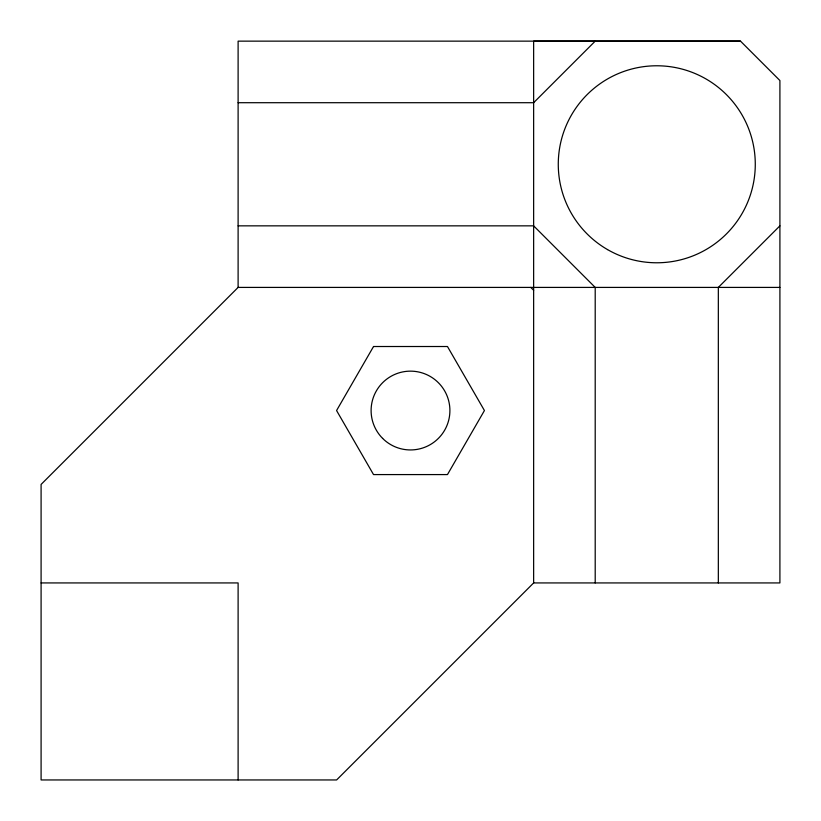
<?xml version="1.0" encoding="UTF-8"?>
<svg xmlns="http://www.w3.org/2000/svg" width="821" height="821" viewBox="0 0 821 821"><rect width="100%" height="100%" fill="white"/><g stroke="black" fill="none" stroke-linecap="round" stroke-linejoin="round"><path stroke-width="1.23" d="M779.909 287.412L238.111 287.412L41.091 484.431L41.091 779.95L336.62 779.95L533.64 582.931L533.64 41.142L740.501 41.142L779.909 80.54L779.909 582.931L533.64 582.931M595.204 41.142L533.64 102.707L238.111 102.707M779.909 225.847L718.334 287.412L718.334 582.931M740.501 41.142L238.111 41.142L238.111 287.412M238.111 225.847L533.64 225.847L595.204 287.412L595.204 582.931M41.091 582.931L238.111 582.931L238.111 779.95M530.787 287.412L533.64 290.265M373.534 346.513L336.569 410.541L373.534 474.579L447.466 474.579L484.431 410.541L447.466 346.513L373.534 346.513M607.519 249.584A98.51 98.51 0 0 0 755.279 164.272A98.51 98.51 0 0 0 607.519 78.97A98.51 98.51 0 0 0 607.519 249.584M382.637 438.404A39.408 39.408 0 0 0 448.564 420.742A39.408 39.408 0 0 0 400.299 372.488A39.408 39.408 0 0 0 382.637 438.404"/></g></svg>
